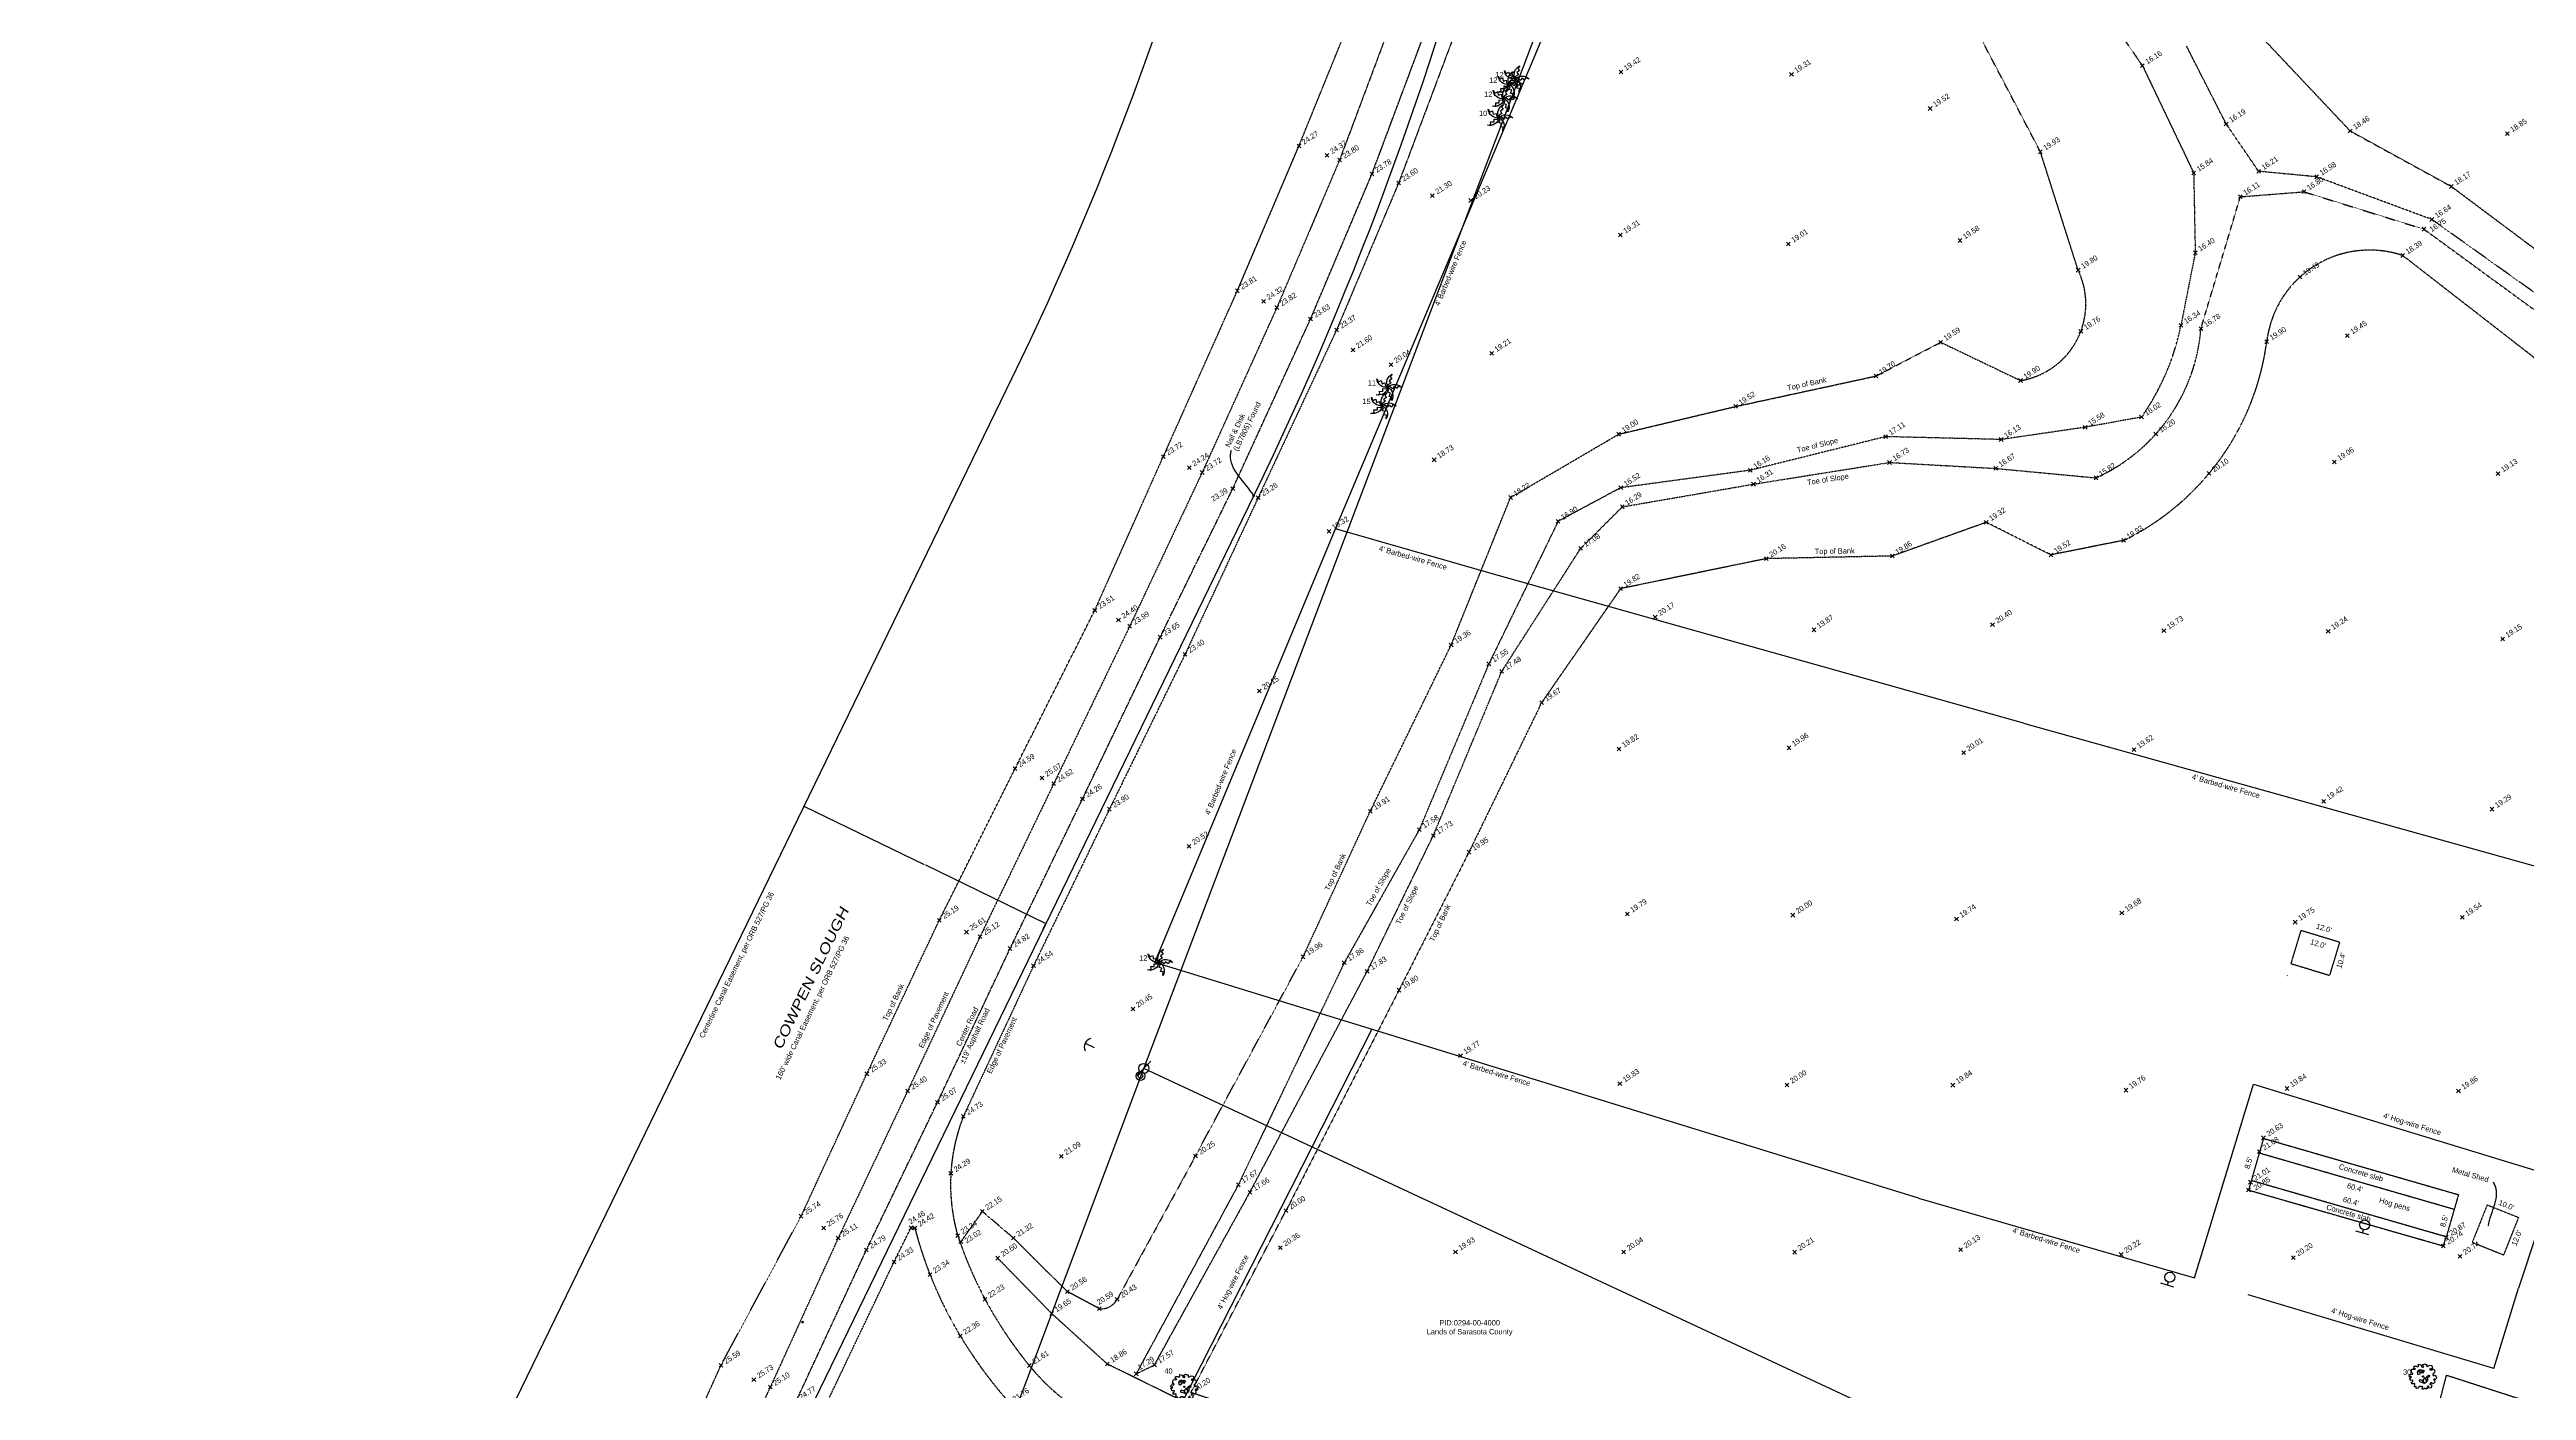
# Model space of a CAD drawing. Header units: inches. Extents: x -625442 to 34963, y -27993 to 66986.
# Drawn here: x -223873 to -215029, y 30754 to 35544 of the extents above; entities that cross this region are included whole.
import ezdxf
from ezdxf.enums import TextEntityAlignment as Align

# ---------------------------------------------------------------- set-up
doc = ezdxf.new("R2010")
doc.units = ezdxf.units.IN
doc.header["$LTSCALE"] = 0.5
doc.header["$MEASUREMENT"] = 0
doc.header["$PDMODE"] = 35
for name, pattern in [('CENTER2', [1.125, 0.75, -0.125, 0.125, -0.125]), ('CENTERX2', [4, 2.5, -0.5, 0.5, -0.5]), ('DASHED2', [0.375, 0.25, -0.125]), ('DIVIDE2', [0.625, 0.25, -0.125, 0, -0.125, 0, -0.125])]:
    doc.linetypes.add(name, pattern=pattern)
for name, color, linetype in [('BOUNDARY', 7, 'Continuous'), ('BUILDING', 253, 'DASHED2'), ('CL_ROAD', 227, 'CENTER2'), ('CL_SWALE', 227, 'CENTERX2'), ('EASEMENT', 7, 'Continuous'), ('EDGE OF CONCRETE', 253, 'DASHED2'), ('EDGE OF PAVEMENT', 253, 'DASHED2'), ('FENCE', 7, 'FEN_LINE'), ('GUY WIRE', 10, 'Continuous'), ('OVERHEAD WIRE', 251, 'OHE_POWER_LINE'), ('POWER POLE WOODMARK', 2, 'Continuous'), ('SPOT ELEVATION TEXT', 252, 'Continuous'), ('SURVEY MONUMENTS', 1, 'Continuous'), ('TEXT', 7, 'Continuous'), ('TOE OF SLOPE', 36, 'DIVIDE2'), ('TOP OF BANK', 252, 'DASHED2'), ('Trees-Anno', 43, 'Continuous'), ('TreesMARK', 46, 'Continuous'), ('U Pedestal', 3, 'Continuous'), ('WOOD LIGHT POLE', 6, 'Continuous')]:
    doc.layers.add(name, color=color, linetype=linetype)
doc.styles.add('BLDG', font='IC-Romans.shx', dxfattribs={"width": 0.8})
doc.styles.add('BRG', font='swissc.ttf', dxfattribs={"width": 1.5, "oblique": 8})
doc.styles.add('ROMANS', font='ROMANS.SHX', dxfattribs={"height": 0.2})
doc.styles.get("Standard").update_dxf_attribs({"font": 'Arial.ttf'})
doc.styles.add('TXT', font='IC-Romans.shx')
doc.linetypes.add('FEN_LINE', pattern='A,0.5,-0.2,[" X ",Standard,S=0.1,R=0,X=-0.1,Y=-0.05],-0.25', length=0.95)
doc.linetypes.add('OHE_POWER_LINE', pattern='A,0.43,["OE",ROMANS,S=0.07,R=0,X=0,Y=-0.036398],0.009979,-0.121091', length=0.56107)
doc.dimstyles.new('20 SCALE', dxfattribs={"dimtxt": 1.6, "dimasz": 2, "dimexe": 0.18, "dimexo": 0.0625, "dimgap": 0.04, "dimtad": 0, "dimdec": 1, "dimzin": 0, "dimdsep": 46, "dimtxsty": 'BLDG', "dimcen": 0.09, "dimaunit": 1, "dimadec": 4, "dimazin": 0, "dimtfac": 1, "dimtdec": 1, "dimtofl": 0, "dimtmove": 2, "dimatfit": 3, "dimfxl": 1, "dimtolj": 1, "dimtzin": 0, "dimarcsym": 0})

# ---------------------------------------------------------------- blocks, each defined once
blk = doc.blocks.new('SPT10')
at = {"color": 0, "linetype": 'Continuous'}
for p, q in [((-0.35, -0.35), (0.35, 0.35)), ((0.35, -0.35), (-0.35, 0.35))]:
    blk.add_line(p, q, dxfattribs=at)
blk = doc.blocks.new('SPT3')
at = {"color": 0, "linetype": 'ByBlock', "const_width": 0.25, "flags": 128}
blk.add_lwpolyline([(-0.125, 0, 1), (0.125, 0, 1)], format="xyb", close=True, dxfattribs=at)
blk = doc.blocks.new('TREE11')
at = {"linetype": 'Continuous'}
for p, q in [((-0.134, 0.178), (-0.184, 0.176)), ((-0.156, 0.177), (-0.179, 0.211)), ((-0.132, 0.24), (-0.134, 0.178)), ((-0.134, 0.178), (-0.103, 0.129)), ((-0.094, 0.242), (-0.047, 0.184)), ((-0.034, 0.247), (-0.058, 0.14)), ((0.006, -0.194), (-0.03, -0.231)), ((0.008, -0.119), (0.006, -0.244)), ((0.008, -0.167), (0.027, -0.23)), ((0.027, -0.23), (0.058, -0.256)), ((0.065, -0.059), (0.113, -0.104)), ((0.096, -0.089), (0.115, -0.156)), ((0.113, -0.104), (0.17, -0.108)), ((0.115, -0.156), (0.157, -0.173)), ((0.141, -0.107), (0.163, -0.133))]:
    blk.add_line(p, q, dxfattribs=at)
for points in [[(-0.04, 0.357), (-0.015, 0.344), (0.008, 0.351), (0.028, 0.361), (0.015, 0.389), (-0.027, 0.402), (-0.019, 0.434), (0.006, 0.451), (0.063, 0.474), (0.102, 0.449), (0.138, 0.447), (0.147, 0.41), (0.136, 0.393), (0.141, 0.378), (0.17, 0.37), (0.196, 0.378), (0.22, 0.391), (0.243, 0.415), (0.313, 0.402), (0.339, 0.381), (0.35, 0.351), (0.344, 0.329), (0.34, 0.28), (0.289, 0.282), (0.248, 0.275), (0.265, 0.252), (0.293, 0.244), (0.328, 0.244), (0.361, 0.265), (0.39, 0.275), (0.412, 0.246), (0.437, 0.224), (0.433, 0.195), (0.446, 0.154), (0.413, 0.148), (0.388, 0.092), (0.354, 0.079), (0.368, 0.058), (0.388, 0.027), (0.422, 0.031), (0.457, 0.043), (0.483, 0.016), (0.474, 0.001), (0.503, -0.026), (0.494, -0.071), (0.476, -0.084), (0.45, -0.136), (0.429, -0.087), (0.398, -0.104), (0.399, -0.119), (0.44, -0.196), (0.432, -0.226), (0.411, -0.238), (0.409, -0.268), (0.363, -0.268), (0.329, -0.255), (0.315, -0.23), (0.28, -0.238), (0.276, -0.273), (0.246, -0.282), (0.266, -0.303), (0.327, -0.315), (0.32, -0.365), (0.306, -0.423), (0.28, -0.423), (0.248, -0.44), (0.207, -0.421), (0.216, -0.36), (0.179, -0.362), (0.166, -0.381), (0.14, -0.4), (0.162, -0.419), (0.138, -0.464), (0.091, -0.464), (0.072, -0.441), (0.001, -0.467), (-0.033, -0.467), (-0.028, -0.422), (-0.003, -0.413), (-0.014, -0.379), (-0.063, -0.389), (-0.062, -0.374), (-0.141, -0.37), (-0.149, -0.404), (-0.177, -0.406), (-0.18, -0.435), (-0.24, -0.45), (-0.26, -0.42), (-0.236, -0.405), (-0.254, -0.38), (-0.315, -0.38), (-0.303, -0.291), (-0.316, -0.259), (-0.349, -0.272), (-0.418, -0.27), (-0.422, -0.212), (-0.383, -0.196), (-0.372, -0.151), (-0.384, -0.142), (-0.455, -0.151), (-0.484, -0.125), (-0.473, -0.106), (-0.49, -0.053), (-0.458, -0.053), (-0.439, -0.033), (-0.432, -0.017), (-0.493, -0.016), (-0.518, 0.028), (-0.497, 0.053), (-0.45, 0.082), (-0.409, 0.069), (-0.382, 0.08), (-0.388, 0.119), (-0.437, 0.131), (-0.412, 0.266), (-0.287, 0.27), (-0.282, 0.283), (-0.337, 0.3), (-0.331, 0.357), (-0.341, 0.379), (-0.305, 0.383), (-0.238, 0.387), (-0.216, 0.358), (-0.176, 0.368), (-0.17, 0.404), (-0.164, 0.459), (-0.113, 0.45), (-0.059, 0.418), (-0.073, 0.387)], [(-0.118, 0.258), (-0.067, 0.236), (-0.022, 0.249), (0.027, 0.23), (0.047, 0.196), (0.015, 0.181), (-0.022, 0.128), (-0.087, 0.145), (-0.114, 0.117), (-0.121, 0.09), (-0.174, 0.064), (-0.194, 0.1), (-0.201, 0.17), (-0.18, 0.224), (-0.136, 0.243)], [(0.014, -0.114), (0.079, -0.044), (0.118, -0.048), (0.163, 0.008), (0.206, 0.048), (0.241, 0.034), (0.227, -0.023), (0.185, -0.025), (0.166, -0.07), (0.171, -0.149), (0.145, -0.196), (0.088, -0.232), (0.048, -0.263), (-0.004, -0.237), (-0.053, -0.224), (-0.108, -0.207), (-0.126, -0.167), (-0.115, -0.115), (-0.029, -0.154)]]:
    blk.add_lwpolyline(points, close=True, dxfattribs=at)
blk.add_circle((0, 0), 0.0248, dxfattribs=at)
blk = doc.blocks.new('TR_PALM')
at = {"flags": 128}
blk.add_lwpolyline([(0, 0, -0.423359), (0.213, -0.004), (0.161, 0.014), (0.143, -0.022), (0.101, 0.009), (0.074, -0.024), (0.035, 0.008), (0, 0.001, -0.425081), (0.059, -0.206), (0.064, -0.148), (0.021, -0.143), (0.04, -0.091), (-0.001, -0.08), (0.016, -0.032), (0.001, 0, -0.432562), (-0.179, -0.119), (-0.124, -0.106), (-0.129, -0.064), (-0.075, -0.066), (-0.075, -0.022), (-0.024, -0.026), (0, 0, -0.439984), (-0.168, 0.13), (-0.142, 0.082), (-0.101, 0.103), (-0.088, 0.051), (-0.045, 0.066), (-0.035, 0.015), (-0.001, 0.001, -0.429715), (0.069, 0.202), (0.037, 0.16), (0.064, 0.129), (0.021, 0.1), (0.046, 0.063), (0.003, 0.038), (-0.001, 0.001)], format="xyb", dxfattribs=at)
blk = doc.blocks.new('TREE9')
at = {"xscale": 2.399999904, "yscale": 2.399999904, "zscale": 2.399999904}
blk.add_blockref('TR_PALM', (-0.001, -0.001), dxfattribs=at)
blk = doc.blocks.new('SPT26')
at = {"color": 0, "linetype": 'Continuous'}
for radius in [0.5, 0.25]:
    blk.add_circle((0, 0), radius, dxfattribs=at)
blk = doc.blocks.new('SPT18')
at = {"color": 0, "linetype": 'Continuous'}
for p, q in [((-0.5, 0.625), (0.5, 0.625)), ((0, 0.375), (0, 0.625))]:
    blk.add_line(p, q, dxfattribs=at)
blk.add_circle((0, 0), 0.375, dxfattribs=at)
blk = doc.blocks.new('SPT28')
at = {"color": 0, "linetype": 'Continuous'}
blk.add_line((0.53, 0.53), (-0.53, -0.53), dxfattribs=at)
blk.add_circle((0, 0), 0.375, dxfattribs=at)
blk = doc.blocks.new('SPT51')
at = {"color": 0, "linetype": 'Continuous'}
blk.add_line((0, 0), (0, 0.375), dxfattribs=at)
blk.add_arc((0, 0.3125), 0.3125, 216.869898, 323.130102, dxfattribs=at)
blk = doc.blocks.new('*D745')
at = {"layer": 'DEFPOINTS', "color": 0, "transparency": 16777216}
for p in [(-221188, 32821.4), (-221178.6, 32840.8), (-220324.4, 32402.2)]:
    blk.add_point(p, dxfattribs=at)
at = {"layer": 'TEXT', "color": 0, "lineweight": -2, "transparency": 16777216}
for p, q in [((-221188, 32821.4), (-221178.5, 32841)), ((-221176.8, 32840), (-220749.3, 32632.5)), ((-220316.8, 32422.5), (-220744.2, 32630)), ((-220324.4, 32402.2), (-220314.9, 32421.8))]:
    blk.add_line(p, q, dxfattribs=at)
at = {"layer": 'TEXT', "color": 0, "transparency": 16777216}
for points in [[(-221176.7, 32840.3), (-221176.9, 32839.7), (-221178.6, 32840.8)], [(-220316.6, 32422.8), (-220316.9, 32422.2), (-220315, 32421.6)]]:
    blk.add_solid(points, dxfattribs=at)
at = {"layer": 'TEXT', "color": 0, "transparency": 16777216, "insert": (-220746.8, 32631.2), "char_height": 1.6, "attachment_point": 5, "rotation": 334.10796, "style": 'BLDG'}
blk.add_mtext("\\A1;960.0'", dxfattribs=at)

msp = doc.modelspace()

# ---------------------------------------------------------------- linework, layer by layer
at = {"layer": 'BOUNDARY'}
msp.add_lwpolyline([(-215220.80268, 64043.88481), (-215998.24827, 63093.9977, 0.1626301766), (-218581.27069, 56302.95768), (-219295.33756, 38905.7259, -0.1030827088), (-220436.51138, 34369.63044), (-224041.13928, 26943.56825, -0.0480698895), (-225759.29655, 24128.35616), (-232751.13138, 14816.23434, -0.0821429728), (-235452.61013, 12233.93995), (-236282.58151, 11667.43194, -0.0683606838), (-239075.16348, 10275.42918), (-244667.80823, 8385.33493, -0.0559828453), (-246544.08142, 7977.44989), (-246582.75851, 7973.48282, 0.1646773725), (-250598.35836, 6138.4667), (-251667.98157, 5131.84879, 0.0898707178), (-254097.89113, 1844.09453)], format="xyb", dxfattribs=at)
at = {"layer": 'BUILDING'}
for points in [[(-215834.14096, 32398.08465), (-215870.00045, 32279.1342)], [(-215834.14096, 32398.08465), (-215695.90161, 32356.03041)], [(-215695.79621, 32356.37844), (-215731.76066, 32237.07983)], [(-215882.80053, 32236.67473), (-215883.49325, 32234.37687)], [(-215870.00045, 32279.1342), (-215731.76066, 32237.07983)], [(-215982.77654, 31602.8686), (-216011.09897, 31504.8559)], [(-215982.77654, 31602.8686), (-215286.56806, 31401.68742)], [(-216011.09897, 31504.8559), (-215314.89048, 31303.67472)], [(-215286.56806, 31401.68742), (-215314.89048, 31303.67472)], [(-215169.01362, 31417.01097), (-215222.46436, 31283.29853)], [(-215169.01362, 31417.01097), (-215057.08066, 31372.26645)], [(-215057.08066, 31372.26645), (-215110.5314, 31238.55401)], [(-215222.46436, 31283.29853), (-215110.5314, 31238.55401)]]:
    msp.add_lwpolyline(points, dxfattribs=at)
at = {"layer": 'CL_ROAD'}
msp.add_lwpolyline([(-223415.81911, 26278.85106), (-223083.91425, 26823.08728), (-222806.24996, 27353.88551), (-222518.94764, 27921.17188), (-222258.80252, 28472.3442), (-221988.51302, 29053.4341), (-221739.13905, 29591.55351), (-221443.23432, 30180.54676), (-221206.61389, 30715.9731), (-220956.09777, 31255.70594), (-220702.23985, 31783.04412), (-220442.86979, 32332.66988), (-220184.36452, 32867.21318), (-219907.13214, 33444.93484), (-219647.64983, 33975.56318), (-219370.29159, 34580.98633), (-219150.83267, 35099.35513), (-218926.27925, 35700.16904)], dxfattribs=at)
at = {"layer": 'CL_SWALE'}
msp.add_lwpolyline([(-217757.71611, 29919.90593), (-218050.52164, 30043.15983), (-218665.97629, 30240.87365), (-219362.07126, 30487.2471), (-220095.96041, 30848.63522), (-220294.58022, 31029.1237), (-220487.02393, 31226.74397)], dxfattribs=at)
at = {"layer": 'EASEMENT'}
msp.add_lwpolyline([(-215255.35094, 62485.96518, 0.1626301766), (-217622.07832, 56263.58777), (-218336.14519, 38866.35599, -0.1030827088), (-219572.87769, 33950.42063), (-223177.50559, 26524.35845, -0.0480698895), (-224991.60308, 23551.94768), (-231983.43791, 14239.82586, -0.0821429728), (-234911.40353, 11441.03679), (-235741.37491, 10874.52878, -0.0683606838), (-238767.79985, 9365.96362), (-244360.4446, 7475.86938, -0.0559828453), (-246446.12912, 7022.46018), (-246484.80621, 7018.49311, 0.1646773725), (-249940.43815, 5439.36656), (-251010.06136, 4432.74865, 0.0898707178), (-253236.49712, 1420.3017)], format="xyb", dxfattribs=at)
at = {"layer": 'EDGE OF CONCRETE'}
for points in [[(-215967.78567, 31654.74609), (-215982.77654, 31602.8686)], [(-215967.78567, 31654.74609), (-215271.57719, 31453.5649)], [(-216011.09897, 31504.8559), (-216021.23906, 31470.10584), (-215325.18628, 31270.5066), (-215314.89048, 31303.67472)], [(-215271.57719, 31453.5649), (-215286.56806, 31401.68742)]]:
    msp.add_lwpolyline(points, dxfattribs=at)
at = {"layer": 'EDGE OF PAVEMENT'}
for points in [[(-219047.19097, 35735.71479), (-219266.52038, 35149.5342), (-219490.39874, 34622.40955), (-219757.16687, 34033.08692), (-220015.72036, 33484.0535), (-220287.13178, 32921.48979), (-220550.24963, 32375.32108), (-220808.97373, 31823.51402), (-221056.61551, 31298.52369), (-221299.30332, 30766.06373), (-221545.93704, 30231.1613), (-221833.59532, 29642.48408), (-222091.71524, 29107.0741), (-222367.26167, 28526.12593), (-222627.15995, 27983.58295), (-222909.837, 27417.01012), (-223200.4082, 26877.48219), (-223507.29575, 26340.46451)], [(-215407.94638, 30448.62321), (-215313.85468, 30808.85713), (-214956.42861, 30693.38532)]]:
    msp.add_lwpolyline(points, dxfattribs=at)
for points in [[(-218832.59079, 35661.54562), (-219055.75037, 35067.33131), (-219277.16178, 34542.38993), (-219557.07578, 33943.53682), (-219818.46022, 33383.50123), (-220088.24324, 32830.54393), (-220359.20099, 32271.30445), (-220609.90175, 31733.02024, 0.1638184619), (-220629.94346, 31307.23854, 0.0918330444), (-220374.34373, 30843.2301, 0.0874549709), (-220161.5942, 30660.48368)], [(-221138.64303, 30599.9036), (-221111.91684, 30678.84097), (-220857.57653, 31212.65736), (-220797.023, 31335.03532), (-220783.09287, 31334.06745, 0.0716656975), (-220620.90001, 30948.9858, 0.0460244345), (-220444.79816, 30709.33057), (-220442.34098, 30699.32737), (-220462.54408, 30698.12392), (-220771.82076, 30689.34876, 0.0354238388), (-221131.90356, 30589.81678), (-221138.64303, 30599.9036)]]:
    msp.add_lwpolyline(points, format="xyb", dxfattribs=at)
at = {"layer": 'FENCE'}
for points in [[(-219926.16426, 32283.13143), (-219280.89032, 33831.85857), (-218562.07734, 35537.54031), (-217937.55289, 37055.09066), (-217806.37529, 39056.54679), (-217655.26042, 41219.26017), (-217554.34276, 42763.95999)], [(-216824.1653, 33137.0938), (-218733.06011, 33675.15848), (-219280.89032, 33831.85857)], [(-216824.1653, 33137.0938), (-214804.55874, 32573.37983)], [(-217199.83786, 31441.40899), (-219064.13212, 32017.31391), (-219926.16426, 32283.13143)], [(-220616.49903, 28966.48006), (-219971.99849, 30404.92624), (-219905.24188, 30561.33749), (-219149.78471, 32045.63649)], [(-216213.42122, 31156.47529), (-216003.15708, 31847.59303), (-214925.05576, 31518.32172), (-215057.50358, 31118.99675)], [(-217199.83786, 31441.40899), (-216213.42122, 31156.47529)], [(-215145.78008, 30832.3947), (-216022.95336, 31095.36054)], [(-215145.78008, 30832.3947), (-215057.50358, 31118.99675)]]:
    msp.add_lwpolyline(points, dxfattribs=at)
at = {"layer": 'OVERHEAD WIRE'}
for points in [[(-216603.2799, 30334.37478), (-219965.50712, 31904.49087), (-218238.50498, 36464.53545), (-217892.33383, 41118.22265), (-217570.38244, 45371.53407)], [(-221639.83972, 27442.09527), (-219965.50712, 31904.49087)]]:
    msp.add_lwpolyline(points, dxfattribs=at)
at = {"layer": 'TOE OF SLOPE'}
for points in [[(-216624.70658, 35808.29825), (-216399.96133, 35486.40379), (-216216.91878, 35103.08154), (-216211.33599, 34817.86233), (-216262.45305, 34559.10121, -0.1053924813), (-216403.07623, 34231.1183), (-216604.4849, 34194.60883), (-216904.14602, 34150.88367), (-217316.24795, 34161.09796), (-217799.59558, 34041.14377), (-218262.26339, 33978.62407), (-218486.28269, 33858.67479), (-218733.49402, 33349.77384), (-218982.08398, 32757.01794), (-219249.92637, 32282.00732), (-219628.31912, 31488.73918), (-219992.89845, 30813.49179), (-219927.18247, 30845.66053)], [(-219927.18247, 30845.66053), (-219586.72259, 31461.86903), (-219168.05423, 32251.07793), (-218932.09133, 32735.54665), (-218687.41315, 33322.53168), (-218405.64803, 33762.03083), (-218257.28703, 33910.36966), (-217788.41879, 33991.42096), (-217302.93051, 34068.87954), (-216923.84988, 34047.62343), (-216565.73975, 34013.98147, 0.2737642393), (-216190.95867, 34547.23375), (-216050.27915, 35017.9434), (-215823.09613, 35035.76952), (-215394.65077, 34902.22698), (-214916.80917, 34552.87563), (-214475.09165, 34030.80662), (-214091.65168, 33524.97988), (-213721.6326, 33006.52942), (-213376.28769, 32578.464)]]:
    msp.add_lwpolyline(points, format="xyb", dxfattribs=at)
msp.add_lwpolyline([(-213321.86614, 32605.83483), (-213661.31865, 33045.1242), (-214022.5125, 33579.73374), (-214421.43217, 34067.13401), (-214874.37815, 34586.07469), (-215366.5235, 34936.73082), (-215777.50031, 35089.08333), (-215984.98723, 35108.8428), (-216100.76989, 35278.25967), (-216243.04846, 35557.48061)], dxfattribs=at)
at = {"layer": 'TOP OF BANK'}
for points in [[(-216470.02823, 36114.20339), (-215658.28989, 35253.11098), (-215296.67903, 35054.70003), (-214794.44457, 34678.80867), (-214317.23467, 34127.90182), (-213930.87423, 33629.78006), (-213557.32206, 33112.47878), (-213232.11382, 32620.60424)], [(-223612.27716, 26401.52853), (-223300.16494, 26928.04014), (-223043.19454, 27478.21184), (-222773.8487, 28049.01205), (-222512.1303, 28589.69922), (-222242.023, 29177.96393), (-222001.16339, 29720.9616), (-221720.69178, 30300.3233), (-221475.23464, 30843.87838), (-221189.06559, 31376.77666), (-220954.35496, 31885.05895), (-220695.73837, 32433.70202), (-220425.07705, 32975.4574), (-220140.27179, 33540.88554), (-219896.00577, 34089.55894), (-219631.5443, 34681.83316), (-219411.64622, 35199.19626), (-219177.25322, 35776.08766)], [(-216467.10027, 33790.44751), (-216726.1177, 33738.77652), (-216957.67218, 33854.76028), (-217292.64251, 33734.68778), (-217742.67696, 33725.34869), (-218263.2381, 33618.1027), (-218545.25183, 33210.95181), (-218804.71128, 32676.88328), (-219054.48915, 32183.85431), (-219458.15715, 31396.02055)], [(-217690.01994, 29997.08082), (-218017.28166, 30152.03534), (-218627.02664, 30351.21924), (-219334.72829, 30592.16538), (-219797.21455, 30746.55556), (-219458.15715, 31396.02055)]]:
    msp.add_lwpolyline(points, dxfattribs=at)
for points in [[(-219781.06814, 31591.50751), (-219396.73438, 32303.05454), (-219156.95684, 32822.75628), (-218867.89712, 33417.12071), (-218656.00011, 33943.78394), (-218269.58684, 34169.92372), (-217852.20729, 34269.02262), (-217351.51152, 34377.61752), (-217120.09703, 34498.25224), (-216835.15346, 34361.58784, 0.5020543308), (-216629.41592, 34755.76651), (-216764.12226, 35178.57194), (-216971.78602, 35575.20639)], [(-213465.75694, 32519.36882), (-213818.90311, 32954.46675), (-214185.69056, 33445.77731), (-214546.65162, 33968.56922), (-215005.16152, 34446.42405), (-215470.58687, 34808.00322, 0.4769606943), (-215956.12949, 34500.16149, -0.251803665), (-216467.10027, 33790.44751)], [(-219781.06814, 31591.50751), (-220060.66165, 31079.87861, -0.3008171014), (-220124.42726, 31046.17339), (-220238.29892, 31107.20891), (-220431.05817, 31298.44456), (-220541.83863, 31393.63356), (-220618.82453, 31285.44089)]]:
    msp.add_lwpolyline(points, format="xyb", dxfattribs=at)

# ---------------------------------------------------------------- block references
at = {"layer": 'GUY WIRE', "xscale": 95.99999999999999, "yscale": 95.99999999999999, "zscale": 95.99999999999999, "rotation": 244.1771996752772}
msp.add_blockref('SPT51', (-220175.33599, 31994.36491), dxfattribs=at)
at = {"layer": 'POWER POLE WOODMARK', "xscale": 48, "yscale": 48, "zscale": 48}
msp.add_blockref('SPT28', (-219965.50712, 31904.49087), dxfattribs=at)
at = {"layer": 'SPOT ELEVATION TEXT', "xscale": 19.2, "yscale": 19.2, "zscale": 19.2}
for p in [(-218261.93652, 35463.72637), (-216399.96133, 35486.40379), (-217653.01675, 35455.4085), (-217157.85682, 35333.29329), (-219411.64622, 35199.19626), (-216100.76989, 35278.25967), (-215658.28989, 35253.11098), (-215096.98457, 35243.62803), (-219311.00509, 35165.5704), (-219266.52038, 35149.5342), (-216764.12226, 35178.57194), (-215984.98723, 35108.8428), (-219150.83267, 35099.35513), (-219055.75037, 35067.33131), (-218935.02715, 35022.04241), (-216216.91878, 35103.08154), (-216050.27915, 35017.9434), (-215823.09613, 35035.76952), (-215777.50031, 35089.08333), (-215296.67903, 35054.70003), (-218797.99353, 35004.4657), (-215366.5235, 34936.73082), (-218263.79358, 34881.72646), (-217664.21676, 34849.34921), (-217051.57368, 34861.7217), (-215394.65077, 34902.22698), (-216629.41592, 34755.76651), (-216211.33599, 34817.86233), (-215470.58687, 34808.00322), (-219631.5443, 34681.83316), (-215837.51501, 34731.18632), (-219537.71802, 34644.39499), (-219490.39874, 34622.40955), (-219370.29159, 34580.98633), (-219277.16178, 34542.38993), (-217120.09703, 34498.25224), (-216619.71253, 34537.46516), (-216262.45305, 34559.10121), (-216190.95867, 34547.23375), (-215956.12949, 34500.16149), (-215667.99001, 34521.93105), (-219218.87743, 34471.00054), (-219082.54321, 34418.54515), (-218723.71316, 34458.90729), (-217351.51152, 34377.61752), (-216835.15346, 34361.58784), (-217852.20729, 34269.02262), (-216403.07623, 34231.1183), (-218269.58684, 34169.92372), (-217316.24795, 34161.09796), (-216904.14602, 34150.88367), (-216604.4849, 34194.60883), (-216351.98711, 34170.59849), (-219896.00577, 34089.55894), (-219802.81248, 34050.53203), (-218928.60625, 34078.37822), (-217302.93051, 34068.87954), (-216923.84988, 34047.62343), (-215714.40862, 34070.27986), (-219757.16687, 34033.08692), (-219647.64983, 33975.56318), (-218262.26339, 33978.62407), (-217799.59558, 34041.14377), (-217788.41879, 33991.42096), (-216565.73975, 34013.98147), (-216161.95461, 34029.73293), (-215130.26859, 34029.05162), (-219557.07578, 33943.53682), (-218656.00011, 33943.78394), (-218257.28703, 33910.36966), (-219303.9828, 33823.05446), (-218486.28269, 33858.67479), (-216957.67218, 33854.76028), (-216467.10027, 33790.44751), (-218405.64803, 33762.03083), (-217742.67696, 33725.34869), (-217292.64251, 33734.68778), (-216726.1177, 33738.77652), (-218263.2381, 33618.1027), (-220140.27179, 33540.88554), (-218139.71608, 33516.23742), (-220055.74656, 33506.20347), (-220015.72036, 33484.0535), (-219907.13214, 33444.93484), (-217572.89978, 33471.08609), (-216935.11706, 33489.33504), (-216323.40422, 33467.88496), (-215736.73784, 33465.8365), (-215113.96552, 33438.41521), (-219818.46022, 33383.50123), (-218867.89712, 33417.12071), (-218733.49402, 33349.77384), (-219553.39171, 33252.16735), (-218687.41315, 33322.53168), (-218545.25183, 33210.95181), (-218268.57643, 33045.37056), (-217661.79977, 33049.65247), (-217038.54914, 33032.27341), (-216429.87682, 33042.6531), (-220425.07705, 32975.4574), (-220329.1759, 32941.40754), (-220287.13178, 32921.48979), (-220184.36452, 32867.21318), (-220088.24324, 32830.54393), (-219156.95684, 32822.75628), (-215752.90525, 32858.7619), (-215151.4507, 32830.41889), (-218982.08398, 32757.01794), (-218932.09133, 32735.54665), (-219803.91406, 32697.98926), (-218804.71128, 32676.88328), (-218239.0916, 32456.3041), (-217648.22217, 32452.02305), (-216473.37429, 32459.35479), (-220695.73837, 32433.70202), (-220598.69036, 32391.29472), (-220550.24963, 32375.32108), (-217063.67228, 32437.76706), (-215854.53873, 32426.80079), (-215257.67262, 32443.84462), (-220442.86979, 32332.66988), (-219396.73438, 32303.05454), (-219249.92637, 32282.00732), (-220359.20099, 32271.30445), (-219168.05423, 32251.07793), (-220004.14618, 32116.90024), (-219054.48915, 32183.85431), (-218834.6207, 31949.99522), (-220954.35496, 31885.05895), (-218265.74799, 31849.97787), (-217668.78201, 31845.58877), (-217076.99349, 31844.62705), (-215883.92717, 31832.59101), (-220808.97373, 31823.51402), (-220702.23985, 31783.04412), (-216458.62867, 31826.6377), (-215271.37323, 31823.71627), (-220609.90175, 31733.02024), (-215967.65661, 31656.48192), (-220260.23326, 31590.08974), (-219781.06814, 31591.50751), (-215982.15173, 31606.97332), (-220654.39535, 31529.39768), (-219628.31912, 31488.73918), (-216014.19952, 31498.07876), (-220541.83863, 31393.63356), (-219586.72259, 31461.86903), (-219458.15715, 31396.02055), (-216021.23906, 31470.10584), (-221189.06559, 31376.77666), (-221108.40575, 31334.56521), (-220797.023, 31335.03532), (-220783.09287, 31334.06745), (-220629.94346, 31307.23854), (-215314.72408, 31301.49834), (-221056.61551, 31298.52369), (-220956.09777, 31255.70594), (-220857.57653, 31212.65736), (-220618.82453, 31285.44089), (-220487.02393, 31226.74397), (-220431.05817, 31298.44456), (-219477.8945, 31264.15953), (-218852.72733, 31248.95293), (-218251.73775, 31248.56244), (-217641.62403, 31248.23663), (-217048.73795, 31257.17249), (-216475.85681, 31239.77262), (-215861.27534, 31228.46197), (-215325.18628, 31270.5066), (-215265.65606, 31233.60314), (-220728.86715, 31167.80663), (-220532.4031, 31080.00389), (-220238.29892, 31107.20891), (-220124.42726, 31046.17339), (-220060.66165, 31079.87861), (-220620.90001, 30948.9858), (-220294.58022, 31029.1237), (-221475.23464, 30843.87838), (-221357.99224, 30792.89956), (-220374.34373, 30843.2301), (-220095.96041, 30848.63522), (-219992.89845, 30813.49179), (-219927.18247, 30845.66053), (-221299.30332, 30766.06373)]:
    msp.add_blockref('SPT10', p, dxfattribs=at)
at = {"layer": 'SURVEY MONUMENTS', "xscale": 19.2, "yscale": 19.2, "zscale": 19.2}
for p in [(-219573.56939, 33949.84682), (-221183.69602, 30998.15802)]:
    msp.add_blockref('SPT3', p, dxfattribs=at)
at = {"layer": 'TreesMARK', "color": 46, "xscale": 96, "yscale": 96, "zscale": 96}
for name, p in [('TREE9', (-218661.04129, 35419.46464)), ('TREE9', (-218638.68135, 35439.31586)), ('TREE9', (-218679.33551, 35368.84276)), ('TREE9', (-218697.22386, 35300.78359)), ('TREE9', (-219113.80838, 34271.90607)), ('TREE9', (-219094.21182, 34337.94994)), ('TREE9', (-219910.82888, 32283.67037)), ('TREE11', (-219820.66539, 30766.98755)), ('TREE11', (-215398.16673, 30804.13502))]:
    msp.add_blockref(name, p, dxfattribs=at)
at = {"layer": 'U Pedestal', "xscale": 31.2, "yscale": 31.2, "zscale": 31.2}
msp.add_blockref('SPT26', (-219977.26367, 31877.36958), dxfattribs=at)
at = {"layer": 'WOOD LIGHT POLE', "xscale": 48, "yscale": 48, "zscale": 48}
for p, rotation in [((-215606.41984, 31345.33698), 163.9097969031758), ((-216302.4253, 31158.49664), 162.9229868653207)]:
    msp.add_blockref('SPT18', p, dxfattribs=dict(at, rotation=rotation))

# ---------------------------------------------------------------- texts
at = {"layer": 'SPOT ELEVATION TEXT', "style": 'BLDG', "width": 0.8}
for s, p in [('19.42', (-218216.82434, 35485.32618)), ('19.31', (-217607.90457, 35477.00832)), ('16.16', (-216354.84916, 35508.0036)), ('19.52', (-217112.74464, 35354.8931)), ('16.19', (-216055.65772, 35299.85948)), ('18.46', (-215613.17772, 35274.7108)), ('18.85', (-215051.8724, 35265.22784)), ('24.27', (-219366.53405, 35220.79607)), ('24.37', (-219265.89291, 35187.17021)), ('23.80', (-219221.4082, 35171.13401)), ('19.93', (-216719.01008, 35200.17175)), ('23.78', (-219105.72049, 35120.95494)), ('23.60', (-219010.6382, 35088.93112)), ('15.84', (-216171.8066, 35124.68135)), ('16.21', (-215939.87505, 35130.44261)), ('16.98', (-215732.38813, 35110.68314)), ('21.30', (-218889.91497, 35043.64222)), ('20.23', (-218752.88135, 35026.06552)), ('16.11', (-216005.16698, 35039.54321)), ('16.80', (-215777.98395, 35057.36933)), ('18.17', (-215251.56685, 35076.29984)), ('16.75', (-215340.21056, 34909.04077)), ('16.64', (-215321.41133, 34958.33064)), ('19.31', (-218218.6814, 34903.32628)), ('19.01', (-217619.10459, 34870.94902)), ('19.58', (-217006.4615, 34883.32152)), ('16.40', (-216166.22381, 34839.46214)), ('18.39', (-215425.47469, 34829.60304)), ('19.80', (-216584.30374, 34777.36632)), ('19.49', (-215792.40284, 34752.78614)), ('23.81', (-219586.43212, 34703.43297)), ('24.32', (-219492.60585, 34665.9948)), ('23.82', (-219445.28657, 34644.00937)), ('23.63', (-219325.17941, 34602.58614)), ('23.37', (-219232.04961, 34563.98975)), ('19.76', (-216574.60036, 34559.06497)), ('16.34', (-216217.34088, 34580.70102)), ('16.78', (-216145.84649, 34568.83356)), ('21.60', (-219173.76525, 34492.60036)), ('19.21', (-218678.60098, 34480.5071)), ('19.59', (-217074.98485, 34519.85206)), ('19.90', (-215911.01731, 34521.76131)), ('19.45', (-215622.87784, 34543.53086)), ('20.04', (-219037.43104, 34440.14496)), ('19.70', (-217306.39934, 34399.21733)), ('19.90', (-216790.04128, 34383.18765)), ('19.52', (-217807.09511, 34290.62244)), ('15.58', (-216559.37273, 34216.20864)), ('16.02', (-216357.96405, 34252.71811)), ('23.72', (-219850.89359, 34111.15875)), ('19.00', (-218224.47466, 34191.52354)), ('17.11', (-217271.13578, 34182.69777)), ('16.13', (-216859.03385, 34172.48348)), ('16.20', (-216306.87493, 34192.1983)), ('24.24', (-219757.7003, 34072.13184)), ('23.72', (-219712.05469, 34054.68673)), ('18.73', (-218883.49407, 34099.97803)), ('16.16', (-217754.4834, 34062.74359)), ('16.73', (-217257.81833, 34090.47936)), ('16.67', (-216878.73771, 34069.22325)), ('15.82', (-216520.62757, 34035.58129)), ('20.10', (-216116.84243, 34051.33274)), ('19.06', (-215669.29644, 34091.87968)), ('19.13', (-215085.15641, 34050.65143)), ('23.39', (-219690.51624, 33945.90091)), ('23.26', (-219511.9636, 33965.13663)), ('18.22', (-218610.88793, 33965.38375)), ('16.52', (-218217.15122, 34000.22388)), ('16.29', (-218212.17485, 33931.96947)), ('16.31', (-217743.30662, 34013.02077)), ('19.32', (-219258.87062, 33844.65427)), ('16.90', (-218441.17051, 33880.2746)), ('19.32', (-216912.56, 33876.36009)), ('17.08', (-218360.53585, 33783.63065)), ('19.86', (-217247.53033, 33756.28759)), ('19.52', (-216681.00552, 33760.37633)), ('19.93', (-216421.9881, 33812.04733)), ('20.16', (-217697.56478, 33746.9485)), ('19.82', (-218218.12593, 33639.70252)), ('23.51', (-220095.15961, 33562.48535)), ('24.40', (-220010.63438, 33527.80329)), ('23.99', (-219970.60818, 33505.65332)), ('20.17', (-218094.60391, 33537.83723)), ('19.87', (-217527.7876, 33492.6859)), ('20.40', (-216890.00489, 33510.93485)), ('23.65', (-219862.01997, 33466.53466)), ('23.40', (-219773.34804, 33405.10104)), ('19.36', (-218822.78495, 33438.72053)), ('19.73', (-216278.29205, 33489.48477)), ('19.24', (-215691.62566, 33487.43632)), ('19.15', (-215068.85335, 33460.01502)), ('17.55', (-218688.38184, 33371.37365)), ('17.48', (-218642.30097, 33344.1315)), ('20.15', (-219508.27954, 33273.76716)), ('19.67', (-218500.13965, 33232.55163)), ('19.82', (-218223.46425, 33066.97038)), ('19.96', (-217616.68759, 33071.25228)), ('20.01', (-216993.43696, 33053.87322)), ('19.62', (-216384.76465, 33064.25291)), ('24.59', (-220379.96487, 32997.05722)), ('25.07', (-220284.06372, 32963.00735)), ('24.62', (-220242.01961, 32943.08961)), ('24.26', (-220139.25235, 32888.81299)), ('19.42', (-215707.79307, 32880.36171)), ('23.90', (-220043.13107, 32852.14374)), ('19.91', (-219111.84467, 32844.35609)), ('19.29', (-215106.33852, 32852.01871)), ('20.52', (-219758.80188, 32719.58908)), ('17.58', (-218936.9718, 32778.61775)), ('17.73', (-218886.97916, 32757.14646)), ('19.95', (-218759.59911, 32698.4831)), ('25.19', (-220650.6262, 32455.30183)), ('19.79', (-218193.97942, 32477.90392)), ('20.00', (-217603.10999, 32473.62287)), ('19.74', (-217018.5601, 32459.36687)), ('19.68', (-216428.26211, 32480.95461)), ('19.75', (-215809.42656, 32448.4006)), ('19.54', (-215212.56045, 32465.44443)), ('25.61', (-220553.57818, 32412.89454)), ('25.12', (-220505.13746, 32396.92089)), ('24.82', (-220397.75761, 32354.26969)), ('24.54', (-220314.08881, 32292.90426)), ('19.96', (-219351.62221, 32324.65436)), ('17.86', (-219204.81419, 32303.60714)), ('17.83', (-219122.94205, 32272.67774)), ('19.80', (-219009.37698, 32205.45413)), ('20.45', (-219959.034, 32138.50006)), ('25.33', (-220909.24279, 31906.65876)), ('19.77', (-218789.50853, 31971.59503)), ('25.40', (-220763.86155, 31845.11384)), ('19.83', (-218220.63581, 31871.57768)), ('20.00', (-217623.66983, 31867.18858)), ('19.84', (-217031.88131, 31866.22686)), ('19.76', (-216413.5165, 31848.23752)), ('19.84', (-215838.81499, 31854.19083)), ('19.86', (-215226.26105, 31845.31608)), ('25.07', (-220657.12768, 31804.64394)), ('24.73', (-220564.78957, 31754.62005)), ('20.63', (-215922.54443, 31678.08173)), ('24.29', (-220609.28318, 31550.99749)), ('21.09', (-220215.12108, 31611.68955)), ('20.25', (-219735.95596, 31613.10732)), ('21.08', (-215937.03955, 31628.57313)), ('17.67', (-219583.20695, 31510.33899)), ('17.66', (-219541.61041, 31483.46884)), ('21.01', (-215969.08735, 31519.67858)), ('20.85', (-215968.53305, 31485.22981)), ('25.74', (-221143.95342, 31398.37648)), ('22.15', (-220496.72645, 31415.23338)), ('20.00', (-219413.04498, 31417.62036)), ('25.76', (-221063.29358, 31356.16502)), ('25.11', (-221011.50333, 31320.1235)), ('24.46', (-220770.98737, 31364.21029)), ('24.42', (-220737.98069, 31355.66726)), ('23.34', (-220584.83129, 31328.83835)), ('23.02', (-220570.59096, 31296.63755)), ('21.32', (-220385.94599, 31320.04437)), ('20.36', (-219432.78232, 31285.75934)), ('20.74', (-215280.07411, 31292.10641)), ('20.87', (-215269.6119, 31323.09815)), ('24.79', (-220910.9856, 31277.30575)), ('24.33', (-220812.46436, 31234.25717)), ('20.60', (-220441.91175, 31248.34378)), ('19.93', (-218807.61516, 31270.55274)), ('20.04', (-218206.62557, 31270.16226)), ('20.21', (-217596.51186, 31269.83644)), ('20.13', (-217003.62577, 31278.77231)), ('20.22', (-216430.74464, 31261.37243)), ('20.20', (-215816.16316, 31250.06179)), ('20.74', (-215220.54389, 31255.20296)), ('23.34', (-220683.75497, 31189.40644)), ('20.56', (-220193.18674, 31128.80872)), ('22.23', (-220487.29093, 31101.6037)), ('19.65', (-220249.46804, 31050.72351)), ('20.59', (-220098.43674, 31076.46353)), ('20.43', (-220015.54948, 31101.47843)), ('22.36', (-220575.78784, 30970.58561)), ('25.59', (-221430.12246, 30865.47819)), ('21.61', (-220329.23156, 30864.82992)), ('18.86', (-220050.84824, 30870.23503)), ('17.29', (-219952.57508, 30843.79693)), ('17.57', (-219882.07029, 30867.26034)), ('25.73', (-221312.88007, 30814.49938)), ('25.10', (-221254.19114, 30787.66354)), ('20.20', (-219752.10238, 30768.15538)), ('24.77', (-221161.50171, 30737.57291)), ('21.76', (-220399.68599, 30730.93038))]:
    msp.add_text(s, height=19.2, rotation=33, dxfattribs=at).set_placement(p, align=Align.CENTER)
at = {"layer": 'TEXT'}
for s, insert, char_height, attachment_point, rotation, style in [("4' Barbed-wire Fence", (-218928.23679, 34633.55323), 19.2, 1, 67.148338523, 'TXT'), ('Top of Bank', (-217670.24055, 34344.28118), 19.2, 1, 12.237234009, 'TXT'), ('Nail & Disk \\P(LB7805) Found ', (-219676.40751, 34129.46291), 19.2, 1, 64.107955621, 'TXT'), ('Toe of Slope', (-217635.57756, 34122.16292), 19.2, 1, 13.937719331, 'TXT'), ('Toe of Slope', (-217598.64422, 34006.63991), 19.2, 1, 9.065012533, 'TXT'), ("4' Barbed-wire Fence", (-219122.46341, 33772.4587), 19.2, 1, 344.037474434, 'TXT'), ('Top of Bank', (-217570.23183, 33760.60322), 19.2, 1, 1.188827669, 'TXT'), ("4' Barbed-wire Fence", (-219748.34948, 32815.79878), 19.2, 1, 67.381050512, 'TXT'), ("4' Barbed-wire Fence", (-216220.0676, 32956.47169), 19.2, 1, 344.037474434, 'TXT'), ('Top of Bank', (-219320.68685, 32545.04389), 19.2, 1, 65.232566829, 'TXT'), ('Toe of Slope', (-219173.0848, 32491.79406), 19.2, 1, 60.582821803, 'TXT'), ('Toe of Slope', (-219067.18785, 32424.89466), 19.2, 1, 64.031372686, 'TXT'), ('Centerline Canal Easement, per ORB 527/PG 36', (-221553.97882, 32019.18811), 19.2, 1, 64.107955621, 'TXT'), ('COWPEN SLOUGH', (-221171.00596, 32234.47296), 36, 2, 64.108055556, 'BRG'), ('Top of Bank', (-218946.53937, 32363.26326), 19.2, 1, 65.232566829, 'TXT'), ("12.0'", (-215748.92324, 32414.71957), 19.2, 2, 343.079544085, 'TXT'), ("160' wide Canal Easement, per ORB 527/PG 36", (-221280.88021, 31870.44799), 19.2, 1, 64.107955621, 'TXT'), ("12.0'", (-215769.98066, 32358.8451), 19.2, 2, 343.079544085, 'TXT'), ("10.4'", (-215699.99131, 32292.57279), 19.2, 2, 73.223738412, 'TXT'), ('Top of Bank', (-220899.03096, 32080.21336), 19.2, 1, 64.761985402, 'TXT'), ('Edge of Pavement', (-220770.75653, 31983.12736), 19.2, 1, 64.879671422, 'TXT'), ('Center Road', (-220636.68904, 31990.02715), 19.2, 1, 64.737233034, 'TXT'), ("%%P19' Asphalt Road", (-220624.13858, 31927.48685), 19.2, 1, 64.737233034, 'TXT'), ('Edge of Pavement', (-220527.18763, 31891.82919), 19.2, 1, 65.026697405, 'TXT'), ("4' Barbed-wire Fence", (-218823.07615, 31933.42336), 19.2, 1, 342.833396156, 'TXT'), ("4' Hog-wire Fence", (-215535.88529, 31746.68849), 19.2, 1, 342.833396156, 'TXT'), ("8.5'", (-216030.31711, 31569.47331), 19.2, 2, 73.882458027, 'TXT'), ('Concrete slab', (-215616.53728, 31541.18491), 19.2, 2, 343.882458027, 'TXT'), ("60.4'", (-215638.66987, 31488.44401), 19.2, 2, 343.882458027, 'TXT'), ('Metal Shed', (-215226.02364, 31534.29891), 19.2, 2, 343.882458027, 'TXT'), ('Concrete slab', (-215661.17116, 31396.60886), 19.2, 2, 343.882458027, 'TXT'), ("60.4'", (-215653.15798, 31439.20677), 19.2, 2, 343.882458027, 'TXT'), ('Hog pens', (-215496.66661, 31428.27538), 19.2, 2, 343.882458027, 'TXT'), ("10.0'", (-215096.96696, 31425.02254), 19.2, 2, 338.211239037, 'TXT'), ("4' Barbed-wire Fence", (-216860.14356, 31336.73048), 19.2, 1, 342.833396156, 'TXT'), ("8.5'", (-215331.92937, 31361.75585), 19.2, 2, 73.882458027, 'TXT'), ("12.0'", (-215072.50671, 31302.422), 19.2, 2, 68.211239034, 'TXT'), ("4' Hog-wire Fence", (-219704.58835, 31050.22464), 19.2, 1, 63.025470352, 'TXT'), ("4' Hog-wire Fence", (-215721.94522, 31050.12093), 19.2, 1, 342.833396156, 'TXT')]:
    msp.add_mtext(s, dxfattribs=dict(at, insert=insert, char_height=char_height, attachment_point=attachment_point, rotation=rotation, style=style))
at = {"layer": 'TEXT', "insert": (-218802.0987, 31005.56761), "char_height": 19.2, "attachment_point": 2, "style": 'TXT'}
msp.add_mtext('PID:0294-00-4000\\PLands of Sarasota County', dxfattribs=at)
at = {"layer": 'Trees-Anno', "char_height": 19.2, "attachment_point": 9, "style": 'TXT'}
for s, insert in [('12', (-218680.54226, 35444.73376)), ('12', (-218721.19642, 35374.26066)), ('12', (-218702.90221, 35424.88254)), ('10', (-218739.08478, 35306.20149)), ('11', (-219136.07273, 34343.36784)), ('15', (-219155.66929, 34277.32397)), ('12', (-219952.68979, 32289.08827)), ('40', (-219862.52631, 30813.66361)), ('30', (-215440.02764, 30809.55292))]:
    msp.add_mtext(s, dxfattribs=dict(at, insert=insert))

# ---------------------------------------------------------------- dimensions: what is measured, and where the dimension line sits
at = {"layer": 'TEXT'}
dim = msp.add_aligned_dim(p1=(-220324.403, 32402.16828), p2=(-221188.03668, 32821.37808), distance=-21.61766, dimstyle='20 SCALE', override={"dimpost": "<>'"}, dxfattribs=at)
dim.commit()
dim.dimension.update_dxf_attribs({"geometry": '*D745', "text_midpoint": (-220746.77991, 32631.22082)})

# ---------------------------------------------------------------- leaders
at = {"layer": 'TEXT', "path_type": 1}
for points in [[(-219573.56939, 33949.84682), (-219655.53309, 34097.05682), (-219652.79601, 34113.17187)], [(-215164.64597, 31342.22958), (-215143.05964, 31491.30058), (-215146.83227, 31497.587)]]:
    msp.add_leader(points, dimstyle='20 SCALE', dxfattribs=at)

doc.saveas('drawing.dxf')
